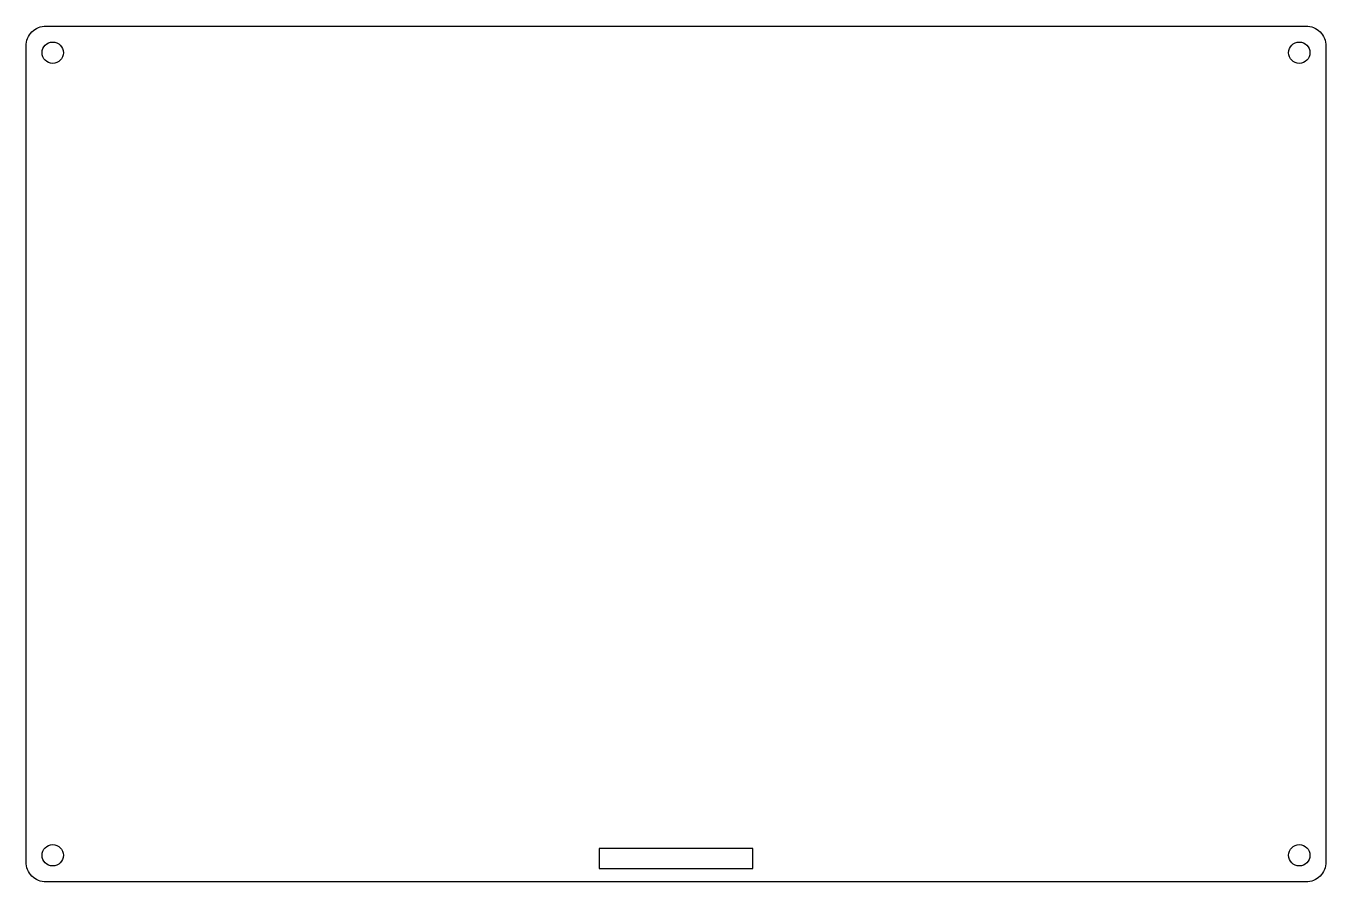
# Model space of a CAD drawing. Extents: x 0 to 195, y 0 to 128.
import ezdxf

# ---------------------------------------------------------------- set-up
doc = ezdxf.new("R2010")
doc.units = 0
doc.layers.get('0').update_dxf_attribs({"linetype": 'continuous'})

# ---------------------------------------------------------------- blocks, each defined once
blk = doc.blocks.new('SKETCH001')
at = {"color": 7}
blk.add_lwpolyline([(191.5, 0), (3, 0, -0.414214), (0, 3), (0, 125, -0.414214), (3, 128), (97.25, 128), (191.5, 128, -0.414214), (194.5, 125), (194.5, 64), (194.5, 3, -0.414214), (191.5, 0)], format="xyb", dxfattribs=at)
blk.add_lwpolyline([(85.75, 5), (85.75, 2), (108.75, 2), (108.75, 5)], close=True, dxfattribs=at)
for centre in [(4, 124), (190.5, 124), (4, 4), (190.5, 4)]:
    blk.add_circle(centre, 1.6, dxfattribs=at)

msp = doc.modelspace()

# ---------------------------------------------------------------- block references
at = {"color": 7}
msp.add_blockref('SKETCH001', (0, 0), dxfattribs=at)

doc.saveas('drawing.dxf')
